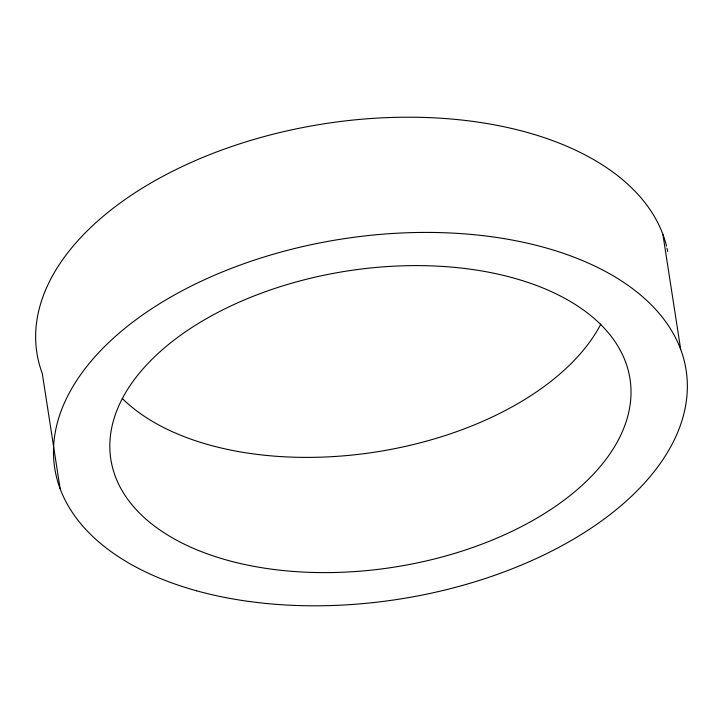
<?xml version="1.0" encoding="UTF-8"?>
<svg xmlns="http://www.w3.org/2000/svg" width="723" height="723" viewBox="0 0 723 723"><rect width="100%" height="100%" fill="white"/><g stroke="black" fill="none" stroke-linecap="round" stroke-linejoin="round"><path stroke-width="1.08" d="M662.874 234.315L680.714 349.534M60.126 488.685L42.286 373.466A319.467 182.323 -8.8 0 1 298.4 128.423A319.467 182.323 -8.8 0 1 666.489 246.01M667.004 248.188A319.467 182.323 -8.8 0 1 667.681 251.459M600.876 324.049A262.675 149.914 -8.8 0 1 375.761 452.002A262.675 149.914 -8.8 0 1 122.241 398.418M236.421 562.593A262.675 149.914 -8.8 0 0 630.98 394.613A262.675 149.914 -8.8 0 0 243.859 300.126A262.675 149.914 -8.8 0 0 236.421 562.593M196.656 590.808A319.467 182.323 -8.8 0 0 686.85 396.746A319.467 182.323 -8.8 0 0 227.745 269.778A319.467 182.323 -8.8 0 0 196.656 590.808"/></g></svg>
